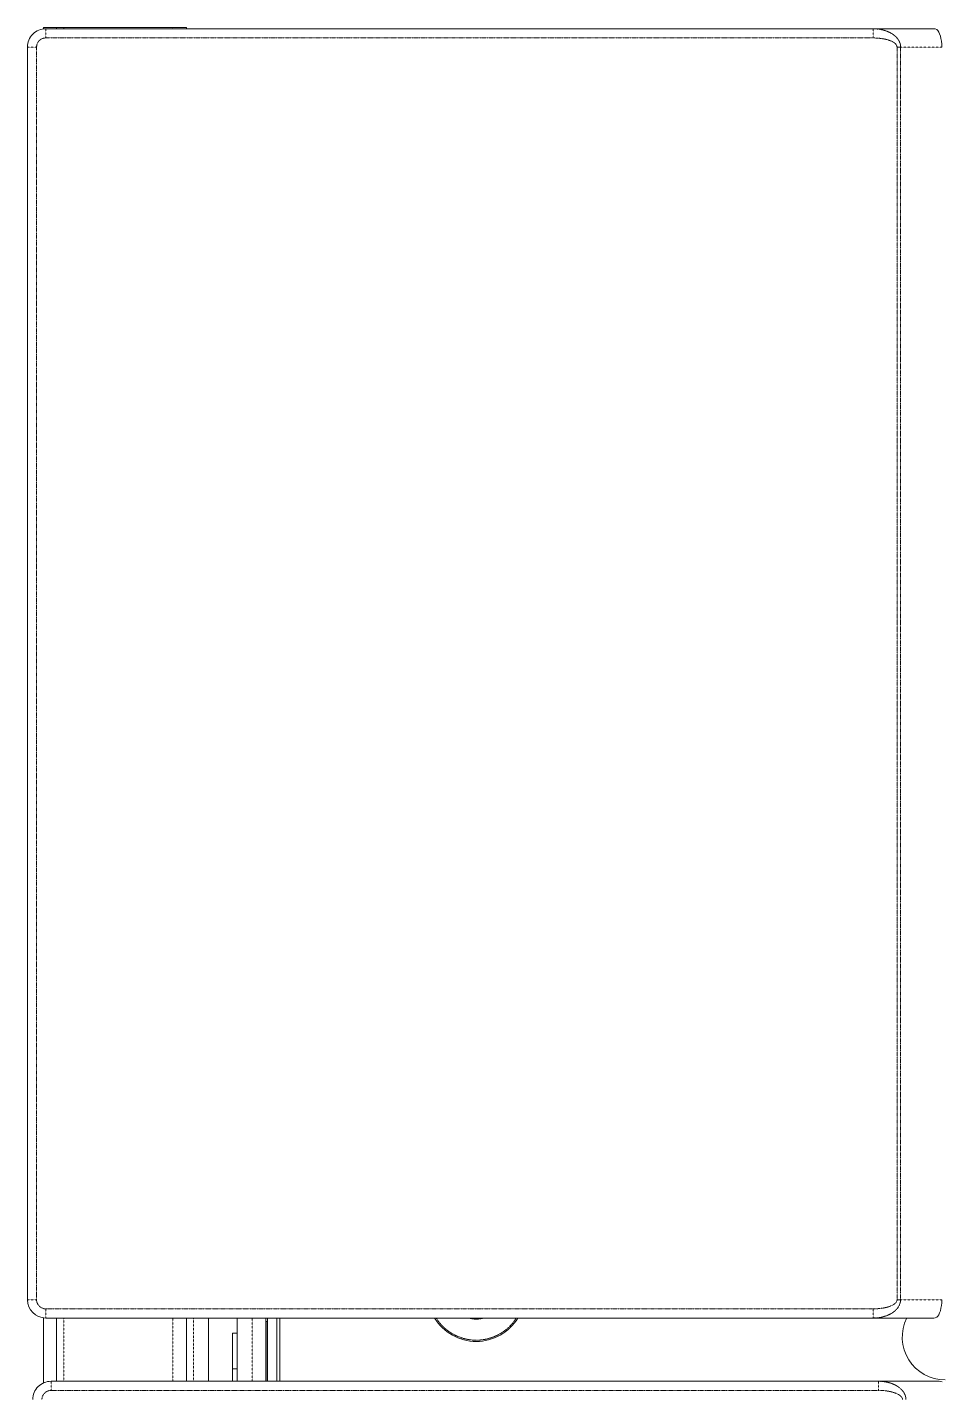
# Model space of a CAD drawing. Header units: millimetres. Extents: x 60499 to 556746, y 248297 to 497145.
# Drawn here: x 261688 to 266116, y 353435 to 360093 of the extents above; entities that cross this region are included whole.
import ezdxf

# ---------------------------------------------------------------- set-up
doc = ezdxf.new("R2010")
doc.units = ezdxf.units.MM
doc.linetypes.add('PHANTOM', pattern=[20, 10, -2, 2, -2, 2, -2])

msp = doc.modelspace()

# ---------------------------------------------------------------- linework, layer by layer
at = {"color": 7, "lineweight": 13, "ltscale": 0.000160458}
msp.add_line((261766, 360093.3), (261766, 360086.1), dxfattribs=at)
at = {"color": 7, "lineweight": 13, "ltscale": 0.001425}
msp.add_line((261766, 360093.3), (261829.1, 360093.3), dxfattribs=at)
at = {"color": 7, "linetype": 'PHANTOM', "lineweight": 13, "ltscale": 0.000999991}
for p, q in [((261776.2, 360086.7), (261776.2, 360042.4)), ((265789.2, 360086.7), (265789.2, 360042.4)), ((261687.5, 359998), (261731.9, 359998)), ((261687.5, 353919.5), (261731.9, 353919.5)), ((261776.2, 353830.8), (261776.2, 353875.1)), ((265789.2, 353830.8), (265789.2, 353875.1)), ((261802.1, 353479.4), (261802.1, 353523.8)), ((265815.1, 353479.4), (265815.1, 353523.8))]:
    msp.add_line(p, q, dxfattribs=at)
at = {"color": 7, "lineweight": 13, "ltscale": 0.03937}
for p, q in [((261776.2, 360086.7), (265789.2, 360086.7)), ((261687.5, 359998), (261687.5, 353919.5)), ((265789.2, 353830.8), (261776.2, 353830.8)), ((261802.1, 353523.8), (265815.1, 353523.8))]:
    msp.add_line(p, q, dxfattribs=at)
at = {"color": 7, "lineweight": 13, "ltscale": 5.0312e-05}
msp.add_line((261831.4, 360093.3), (261829.1, 360093.3), dxfattribs=at)
at = {"color": 7, "lineweight": 13, "ltscale": 0.000147061}
msp.add_line((261829.1, 360093.3), (261829.1, 360086.7), dxfattribs=at)
at = {"color": 7, "lineweight": 13, "ltscale": 0.000775014}
msp.add_line((261829.1, 360093.3), (261863.5, 360093.3), dxfattribs=at)
at = {"color": 7, "linetype": 'PHANTOM', "lineweight": 13, "ltscale": 0.000147121}
for p, q in [((261863.5, 360086.7), (261863.5, 360093.3)), ((262392.8, 360093.3), (262392.8, 360086.7))]:
    msp.add_line(p, q, dxfattribs=at)
at = {"color": 7, "lineweight": 13, "ltscale": 0.011937}
msp.add_line((262392.8, 360093.3), (261863.5, 360093.3), dxfattribs=at)
at = {"color": 7, "lineweight": 13, "ltscale": 0.001475}
msp.add_line((262458.3, 360093.3), (262392.8, 360093.3), dxfattribs=at)
at = {"color": 7, "lineweight": 13, "ltscale": 0.000147121}
msp.add_line((262458.3, 360093.3), (262458.3, 360086.7), dxfattribs=at)
at = {"color": 7, "lineweight": 13, "ltscale": 0.006643}
for p, q in [((266083.8, 360086.7), (265789.2, 360086.7)), ((266083.8, 353830.8), (265789.2, 353830.8)), ((266109.7, 353523.8), (265815.1, 353523.8))]:
    msp.add_line(p, q, dxfattribs=at)
at = {"color": 7, "linetype": 'PHANTOM', "lineweight": 13, "ltscale": 0.03937}
for p, q in [((261776.2, 360042.4), (265789.2, 360042.4)), ((261731.9, 359998), (261731.9, 353919.5)), ((265905.1, 353919.5), (265905.1, 359998)), ((265922.1, 353919.5), (265922.1, 359998)), ((265789.2, 353875.1), (261776.2, 353875.1)), ((261802.1, 353479.4), (265815.1, 353479.4))]:
    msp.add_line(p, q, dxfattribs=at)
at = {"color": 7, "linetype": 'PHANTOM', "lineweight": 13, "ltscale": 0.000382671}
for p, q in [((265922.1, 359998), (265905.1, 359998)), ((265922.1, 353919.5), (265905.1, 353919.5))]:
    msp.add_line(p, q, dxfattribs=at)
at = {"color": 7, "linetype": 'PHANTOM', "lineweight": 13, "ltscale": 0.004504}
for p, q in [((266121.8, 359998), (265922.1, 359998)), ((266121.8, 353919.5), (265922.1, 353919.5))]:
    msp.add_line(p, q, dxfattribs=at)
at = {"color": 7, "lineweight": 13, "ltscale": 0.007111}
msp.add_line((261766, 353831.4), (261766, 353516.1), dxfattribs=at)
at = {"color": 7, "lineweight": 13, "ltscale": 0.006924}
for p, q in [((261829.1, 353830.8), (261829.1, 353523.8)), ((262458.3, 353830.8), (262458.3, 353523.8)), ((262565.2, 353523.8), (262565.2, 353830.8)), ((262703.8, 353830.8), (262703.8, 353523.8)), ((262842.9, 353830.8), (262842.9, 353523.8)), ((262852.2, 353523.8), (262852.2, 353830.8)), ((262896.5, 353830.8), (262896.5, 353523.8)), ((262912.2, 353830.8), (262912.2, 353523.8))]:
    msp.add_line(p, q, dxfattribs=at)
at = {"color": 7, "linetype": 'PHANTOM', "lineweight": 13, "ltscale": 0.006924}
for p, q in [((261863.5, 353523.8), (261863.5, 353830.8)), ((262392.8, 353830.8), (262392.8, 353523.8)), ((262492.6, 353523.8), (262492.6, 353830.8)), ((262777.5, 353830.8), (262777.5, 353523.8))]:
    msp.add_line(p, q, dxfattribs=at)
at = {"color": 7, "lineweight": 13, "ltscale": 0.000491315}
for p, q in [((262703.8, 353757.5), (262682, 353757.5)), ((262703.8, 353584.6), (262682, 353584.6))]:
    msp.add_line(p, q, dxfattribs=at)
at = {"color": 7, "lineweight": 13, "ltscale": 0.0039}
msp.add_line((262682, 353584.6), (262682, 353757.5), dxfattribs=at)
at = {"color": 7, "lineweight": 13, "ltscale": 0.00014619}
msp.add_line((262849.4, 353814), (262842.9, 353814), dxfattribs=at)
at = {"color": 7, "lineweight": 13, "ltscale": 0.001516}
msp.add_line((262849.4, 353814), (262849.4, 353746.8), dxfattribs=at)
at = {"color": 7, "lineweight": 13, "ltscale": 6.2507e-05}
for p, q in [((262849.4, 353814), (262852.2, 353814)), ((262849.4, 353746.8), (262852.2, 353746.8)), ((262849.4, 353650.5), (262852.2, 353650.5)), ((262849.4, 353595.5), (262852.2, 353595.5)), ((262849.4, 353584.6), (262852.2, 353584.6)), ((262849.4, 353573.6), (262852.2, 353573.6))]:
    msp.add_line(p, q, dxfattribs=at)
at = {"color": 7, "lineweight": 13, "ltscale": 0.003659}
msp.add_line((262849.4, 353746.8), (262849.4, 353584.6), dxfattribs=at)
at = {"color": 7, "lineweight": 13, "ltscale": 0.001371}
for p, q in [((262682, 353523.8), (262682, 353584.6)), ((262849.4, 353584.6), (262849.4, 353523.8))]:
    msp.add_line(p, q, dxfattribs=at)
at = {"color": 7, "lineweight": 13, "ltscale": 0.03937}
for points in [[(266097.1, 360083.4), (266090.1, 360086.2), (266083.8, 360086.7)], [(266097.1, 353834.1), (266090.1, 353831.3), (266083.8, 353830.8)], [(266123, 353520.4), (266116, 353523.2), (266109.7, 353523.8)]]:
    msp.add_lwpolyline(points, dxfattribs=at)
at = {"color": 7, "linetype": 'PHANTOM', "lineweight": 13, "ltscale": 0.03937}
msp.add_lwpolyline([(265905.1, 359998), (265901.9, 360008.4), (265896.6, 360014.7), (265888.7, 360020.8), (265879.4, 360025.9), (265859.2, 360033.4), (265837.4, 360038.4), (265813.5, 360041.4), (265789.2, 360042.4)], dxfattribs=at)
at = {"color": 7, "lineweight": 13, "ltscale": 0.03937}
for centre, radius, start, end in [((261776.2, 359998), 88.7, 90, 180.00001), ((261776.2, 353919.5), 88.7, 180.00001, 270), ((263863.9, 353952.6), 235.6, 211.15088, 328.84912), ((266138.1, 353738), 207.9, 153.47436, 270), ((261802.1, 353435.1), 88.7, 90, 180.00001)]:
    msp.add_arc(centre, radius, start, end, dxfattribs=at)
at = {"color": 7, "linetype": 'PHANTOM', "lineweight": 13, "ltscale": 0.03937}
for centre, radius, start, end in [((261776.2, 359998), 44.3, 90, 180.00001), ((261776.2, 353919.5), 44.3, 180.00001, 270), ((263863.9, 353952.6), 229.4, 212.08045, 327.91955), ((263863.9, 353952.6), 127.1, 253.55835, 286.44164), ((263863.9, 353952.6), 122.1, 266.42359, 273.57641), ((261802.1, 353435.1), 44.3, 90, 180.00001)]:
    msp.add_arc(centre, radius, start, end, dxfattribs=at)
for centre, major_axis, ratio, start_param, end_param in [((265789.2, 359998), (132.8, 0), 0.667599, 6.283181, 7.853969), ((265789.2, 353919.5), (115.9, 0), 0.382683, 4.712402, 6.283185), ((265789.2, 353919.5), (132.8, 0), 0.667599, 4.712396, 6.283187), ((265815.1, 353435.1), (132.8, 0), 0.667599, 6.283184, 7.853976), ((265815.1, 353435.1), (115.9, 0), 0.382683, 0, 1.570783)]:
    msp.add_ellipse(centre, major_axis=major_axis, ratio=ratio, start_param=start_param, end_param=end_param, dxfattribs=at)
at = {"color": 7, "lineweight": 13, "ltscale": 0.03937}
for centre, start_param, end_param in [((266087.8, 359998), 1.570796, 2.865394), ((266087.8, 353919.5), 0.276199, 1.570796)]:
    msp.add_ellipse(centre, major_axis=(0, -88.7), ratio=0.382683, start_param=start_param, end_param=end_param, dxfattribs=at)

doc.saveas('drawing.dxf')
